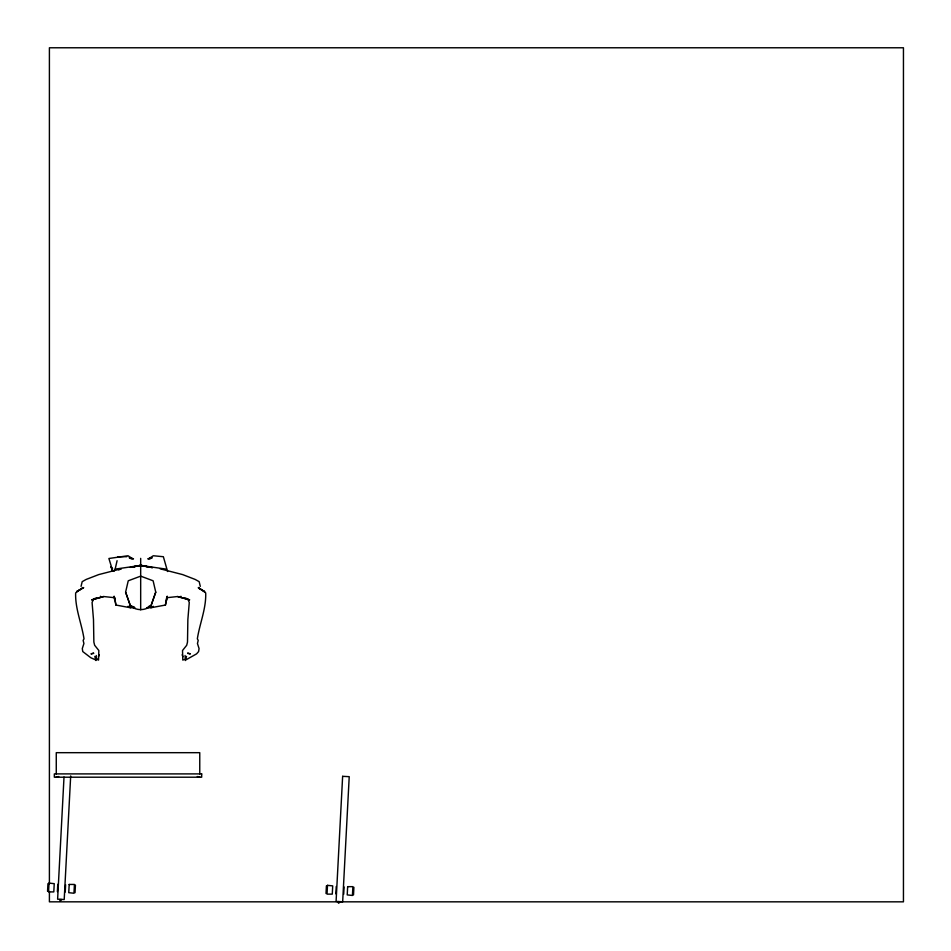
<?xml version="1.0" encoding="UTF-8"?>
<svg xmlns="http://www.w3.org/2000/svg" width="951" height="951" viewBox="0 0 951 951"><rect width="100%" height="100%" fill="white"/><g stroke="black" fill="none" stroke-linecap="round" stroke-linejoin="round"><path stroke-width="1.43" d="M47.55 891.289L47.954 883.622M57.381 891.634L57.773 884.299M64.014 777.05L57.619 899.194L64.204 899.539L70.683 775.921M60.091 899.349L59.996 901.001A5.777 5.777 0 0 0 61.732 899.432M65.227 892.05L65.607 884.715M75.034 892.727L75.438 885.06M326.015 893.512L326.419 885.845M335.846 893.857L336.238 886.522M338.556 901.572L338.473 903.224A5.777 5.777 0 0 0 340.196 901.655M343.691 894.273L344.072 886.938M353.51 894.95L353.903 887.283M96.277 655.501L95.968 660.517L94.815 656.392M146.561 607.713L150.971 607.725L165.438 605.05L167.079 596.752L166.829 597.703L177.587 596.539L189.558 599.843L177.587 596.539M180.785 597.43L180.928 596.265M166.663 600.331L167.221 596.194M165.438 605.05L166.627 597.775M114.869 570.35L117.08 560.698M140.831 576.199L153.123 580.788L155.75 592.152L150.983 605.775C145.158 610.899 136.195 610.899 130.382 605.775L125.603 592.152L128.242 580.788L140.522 576.199M81.049 586.387L82.19 581.667L86.161 579.444L98.714 574.594L121.229 568.817L118.72 569.899M186.539 656.392L185.386 660.517L185.076 655.501M146.692 608.046L150.983 605.775L155.75 592.152M98.417 656.796L99.177 654.763M114.203 571.075L115.202 569.114L140.677 565.441L166.152 569.114M148.332 558.938L153.337 555.753L163.358 556.715L167.59 571.515M150.971 607.725L153.254 606.274M97.002 658.401L94.957 659.614L90.809 657.735L82.749 651.566L82.297 648.546L83.914 643.53L83.141 640.403L84.009 638.81C81.655 623.535 75.058 608.45 75.652 592.913L82.927 587.48M83.034 587.92L76.591 591.605L83.712 587.635M149.64 559.022L152.172 557.726L147.857 558.819M184.351 659.388L182.806 660.113L182.521 650.508L186.705 645.277L187.502 642.068L187.858 619.588L189.273 602.47L187.763 599.011L185.029 597.906M186.396 659.614L196.584 653.86L198.604 651.566L199.068 648.546L197.451 643.53L198.212 640.403L197.344 638.81C199.698 623.535 206.296 608.45 205.701 592.913L198.438 587.48M96.324 597.906L93.59 599.011L92.081 602.47L93.495 619.588L93.864 642.068L94.648 645.277L98.833 650.508L98.547 660.113L97.002 659.388M93.531 653.004L90.963 653.931L93.709 653.385M148.415 606.56L150.983 605.775M103.766 596.539L91.795 599.843L103.766 596.539L114.536 597.703L114.275 596.752L115.915 605.05L130.382 607.725L134.792 607.713M55.978 777.205L58.7 776.527M132.023 567.2L140.677 565.286L152.54 567.664L140.677 565.441L131.452 567.165M130.132 567.39L140.677 565.286L149.331 567.2M133.021 558.938L128.016 555.753L108.901 558.487L112.8 571.171M117.995 556.715L126.733 556.692M160.137 568.817L182.64 574.594L195.193 579.444L199.163 581.667L200.304 586.387M187.644 653.385L190.39 653.931L187.822 653.004M197.321 776.527L200.031 777.205M133.497 558.819L129.193 557.726L131.713 559.022M125.603 592.152L130.382 605.775L134.222 606.952M130.382 605.775L134.662 608.046M198.83 588.289L204.774 591.605L198.319 587.92M128.1 606.274L130.382 607.725M112.634 568.96L110.934 566.641L112.266 570.588M182.176 654.763L182.937 656.796M114.762 597.953L115.915 605.05M114.132 596.194L114.691 600.331M100.426 596.265L100.568 597.43M199.758 773.9L199.758 752.681L56.264 752.681L56.264 773.9M140.677 558.368L140.677 575.498M140.677 576.235L140.677 609.829M49.404 884.002L49.404 47.776L903.45 47.776L903.45 901.833L49.404 901.833L49.404 891.432M49.024 883.11L48.56 891.907L53.803 891.907L54.243 883.669L49.024 883.11M69.185 884.454L68.757 892.692L73.964 893.239L74.428 884.442L69.185 884.454M327.489 885.333L327.037 894.13L332.279 894.13L332.707 885.892L327.489 885.333M342.633 776.325L336.083 901.417L342.669 901.762L349.219 776.67L342.633 776.325M347.65 886.665L347.222 894.903L352.429 895.462L352.892 886.665L347.65 886.665M201.683 773.9L54.338 773.9L54.338 777.205L201.683 777.205L201.683 773.9"/></g></svg>
